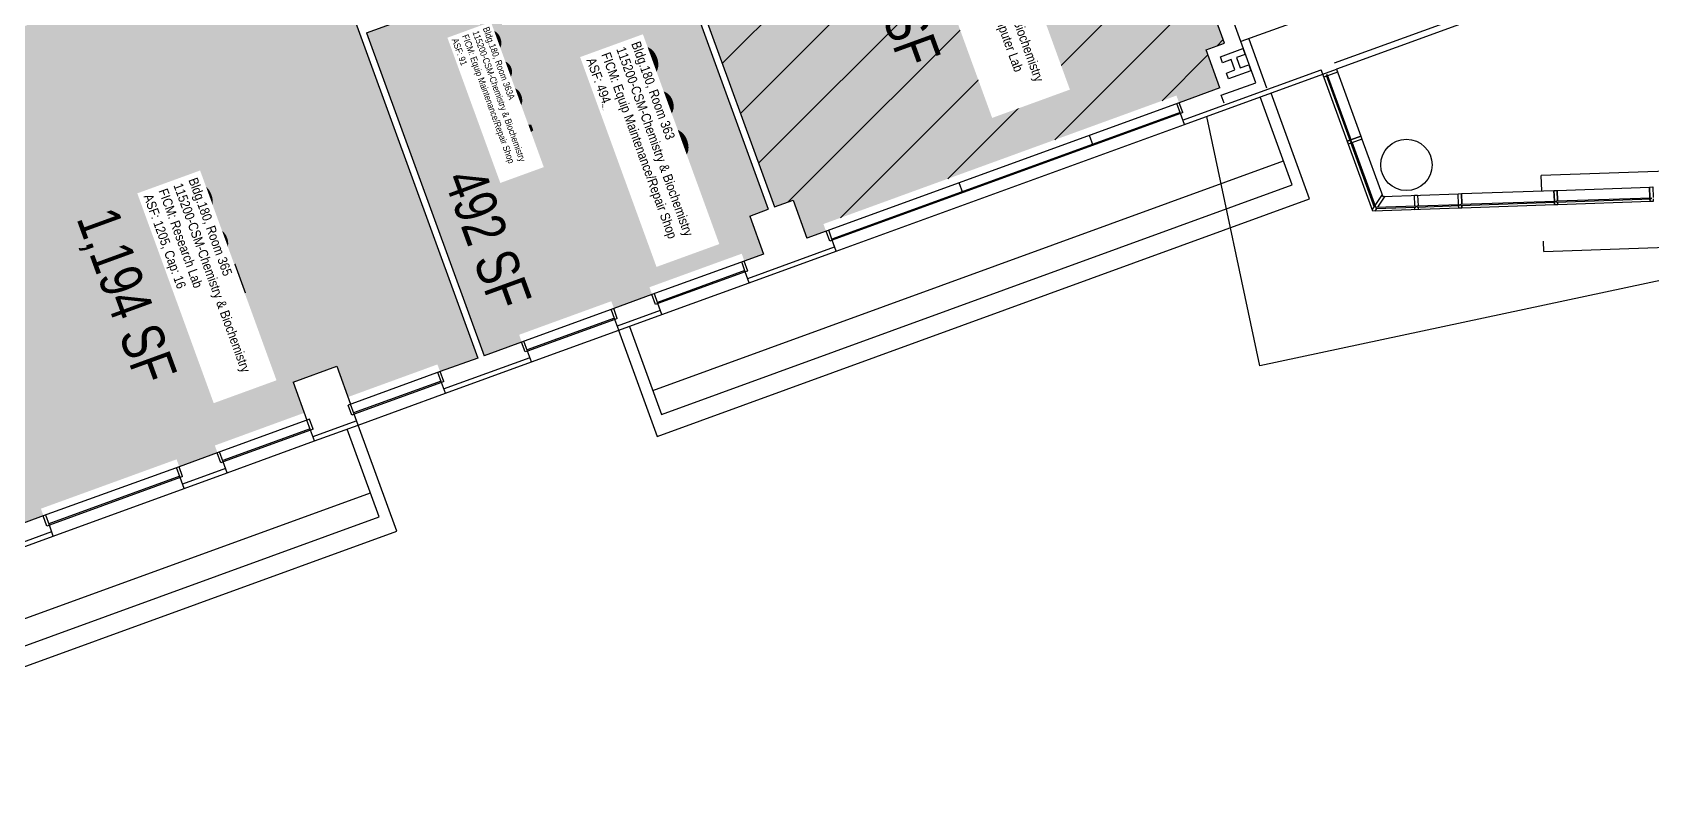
# Model space of a CAD drawing. Header units: inches. Extents: x 69211883 to 69217823, y 27675792 to 27679222.
# Drawn here: x 69213895 to 69215155, y 27676815 to 27677413 of the extents above; entities that cross this region are included whole.
import ezdxf
from ezdxf.enums import TextEntityAlignment as Align

# ---------------------------------------------------------------- set-up
doc = ezdxf.new("R2010")
doc.units = ezdxf.units.IN
doc.header["$LTSCALE"] = 0.25
doc.header["$MEASUREMENT"] = 0
for name, color, linetype in [('A-FLOR', 3, 'CONTINUOUS'), ('A-GLAZ', 1, 'CONTINUOUS'), ('A-IDEN-RNUM', 7, 'CONTINUOUS'), ('A-IDEN-SNUM', 4, 'CONTINUOUS'), ('A-IDEN-VNUM', 4, 'CONTINUOUS'), ('A-ROOF', 2, 'CONTINUOUS'), ('A-WALL', 5, 'CONTINUOUS'), ('AREA-TEXT', 3, 'CONTINUOUS'), ('Rooms-Capacity', 4, 'CONTINUOUS'), ('Rooms-Category-Color', 7, 'CONTINUOUS'), ('Rooms-College-Color', 7, 'CONTINUOUS'), ('Rooms-Department-Color', 7, 'CONTINUOUS'), ('Rooms-Division-Color', 7, 'CONTINUOUS'), ('Rooms-Information', 7, 'CONTINUOUS')]:
    doc.layers.add(name, color=color, linetype=linetype)
doc.styles.add('CP_AREA', font='arial.ttf', dxfattribs={"height": 15})
doc.styles.add('CP_ROOMSNUMBER', font='arial.ttf', dxfattribs={"height": 1})
doc.styles.add('CP_ROOMVNUMBER', font='arial.ttf', dxfattribs={"width": 0.85, "height": 0.075})

msp = doc.modelspace()

# ---------------------------------------------------------------- hatches: boundary and pattern name
at = {"layer": 'Rooms-Capacity'}
h = msp.add_hatch(dxfattribs=at)
h.set_pattern_fill('ANSI31', color=256, scale=300, style=0)
h.set_pattern_definition([(45, (0, 0), (-26.516504294, 26.516504294), [])])
h.paths.add_polyline_path([(69214512.5, 27677258.2), (69214497.7, 27677252.8), (69214486.9, 27677282.4), (69214472.4, 27677277.1), (69214369.4, 27677560.1), (69214473.4, 27677597.9), (69214462.9, 27677626.8), (69214605.2, 27677678.6), (69214615.8, 27677649.7), (69214705.3, 27677682.3), (69214706.3, 27677679.5), (69214720.7, 27677684.7), (69214822.7, 27677404.6), (69214808.3, 27677399.3), (69214819, 27677369.7), (69214787.3, 27677358.2), (69214785.2, 27677363.8), (69214510.5, 27677263.8)])
at = {"layer": 'Rooms-Category-Color', "true_color": 0xe3f498}
for points in [[(69214512.5, 27677258.2), (69214497.7, 27677252.8), (69214486.9, 27677282.4), (69214472.4, 27677277.1), (69214369.4, 27677560.1), (69214473.4, 27677597.9), (69214462.9, 27677626.8), (69214605.2, 27677678.6), (69214615.8, 27677649.7), (69214705.3, 27677682.3), (69214706.3, 27677679.5), (69214720.7, 27677684.7), (69214822.7, 27677404.6), (69214808.3, 27677399.3), (69214819, 27677369.7), (69214787.3, 27677358.2), (69214785.2, 27677363.8), (69214510.5, 27677263.8)], [(69214212.2, 27677148.8), (69214210.1, 27677154.5), (69214140.2, 27677129), (69214131.7, 27677153.1), (69214097.8, 27677140.8), (69214106.7, 27677116.9), (69214036.9, 27677091.4), (69214038.9, 27677085.8), (69214009.2, 27677075), (69214007.1, 27677080.6), (69213901.5, 27677042.2), (69213903.6, 27677036.5), (69213885.9, 27677030.1), (69213787.2, 27676994.2), (69213776.5, 27677023.8), (69213742.6, 27677011.5), (69213753.4, 27676981.9), (69213704.7, 27676964.2), (69213702.7, 27676969.8), (69213664.7, 27676956), (69213666.8, 27676950.3), (69213654.4, 27676945.8), (69213589.2, 27677125), (69213854.2, 27677221.4), (69213852.4, 27677226.3), (69213824.2, 27677216.1), (69213777.4, 27677344.6), (69213866.9, 27677377.2), (69213856.4, 27677406.1), (69213984.3, 27677452.6), (69213994.9, 27677423.7), (69214127.7, 27677472.1), (69214241.5, 27677159.5), (69214212.2, 27677148.8)]]:
    msp.add_hatch(color=61, dxfattribs=at).paths.add_polyline_path(points)
at = {"layer": 'Rooms-Category-Color', "true_color": 0xe3c5e1}
msp.add_hatch(color=254, dxfattribs=at).paths.add_polyline_path([(69214364.5, 27677558.3), (69214467.5, 27677275.3), (69214453.1, 27677270), (69214463.8, 27677240.4), (69214449, 27677235), (69214446.9, 27677240.7), (69214375.1, 27677214.6), (69214377.2, 27677208.9), (69214347.5, 27677198.1), (69214345.4, 27677203.7), (69214273.7, 27677177.6), (69214275.7, 27677172), (69214246.4, 27677161.3), (69214155, 27677412.6), (69214296.6, 27677464.1), (69214280.5, 27677508.5), (69214274.3, 27677525.4)])
at = {"layer": 'Rooms-College-Color', "true_color": 0xffe090}
for points in [[(69214512.5, 27677258.2), (69214497.7, 27677252.8), (69214486.9, 27677282.4), (69214472.4, 27677277.1), (69214369.4, 27677560.1), (69214473.4, 27677597.9), (69214462.9, 27677626.8), (69214605.2, 27677678.6), (69214615.8, 27677649.7), (69214705.3, 27677682.3), (69214706.3, 27677679.5), (69214720.7, 27677684.7), (69214822.7, 27677404.6), (69214808.3, 27677399.3), (69214819, 27677369.7), (69214787.3, 27677358.2), (69214785.2, 27677363.8), (69214510.5, 27677263.8)], [(69214364.5, 27677558.3), (69214467.5, 27677275.3), (69214453.1, 27677270), (69214463.8, 27677240.4), (69214449, 27677235), (69214446.9, 27677240.7), (69214375.1, 27677214.6), (69214377.2, 27677208.9), (69214347.5, 27677198.1), (69214345.4, 27677203.7), (69214273.7, 27677177.6), (69214275.7, 27677172), (69214246.4, 27677161.3), (69214155, 27677412.6), (69214296.6, 27677464.1), (69214280.5, 27677508.5), (69214274.3, 27677525.4)], [(69214212.2, 27677148.8), (69214210.1, 27677154.5), (69214140.2, 27677129), (69214131.7, 27677153.1), (69214097.8, 27677140.8), (69214106.7, 27677116.9), (69214036.9, 27677091.4), (69214038.9, 27677085.8), (69214009.2, 27677075), (69214007.1, 27677080.6), (69213901.5, 27677042.2), (69213903.6, 27677036.5), (69213885.9, 27677030.1), (69213787.2, 27676994.2), (69213776.5, 27677023.8), (69213742.6, 27677011.5), (69213753.4, 27676981.9), (69213704.7, 27676964.2), (69213702.7, 27676969.8), (69213664.7, 27676956), (69213666.8, 27676950.3), (69213654.4, 27676945.8), (69213589.2, 27677125), (69213854.2, 27677221.4), (69213852.4, 27677226.3), (69213824.2, 27677216.1), (69213777.4, 27677344.6), (69213866.9, 27677377.2), (69213856.4, 27677406.1), (69213984.3, 27677452.6), (69213994.9, 27677423.7), (69214127.7, 27677472.1), (69214241.5, 27677159.5), (69214212.2, 27677148.8)]]:
    msp.add_hatch(color=41, dxfattribs=at).paths.add_polyline_path(points)
at = {"layer": 'Rooms-Department-Color', "true_color": 0xffe090}
for points in [[(69214512.5, 27677258.2), (69214497.7, 27677252.8), (69214486.9, 27677282.4), (69214472.4, 27677277.1), (69214369.4, 27677560.1), (69214473.4, 27677597.9), (69214462.9, 27677626.8), (69214605.2, 27677678.6), (69214615.8, 27677649.7), (69214705.3, 27677682.3), (69214706.3, 27677679.5), (69214720.7, 27677684.7), (69214822.7, 27677404.6), (69214808.3, 27677399.3), (69214819, 27677369.7), (69214787.3, 27677358.2), (69214785.2, 27677363.8), (69214510.5, 27677263.8)], [(69214364.5, 27677558.3), (69214467.5, 27677275.3), (69214453.1, 27677270), (69214463.8, 27677240.4), (69214449, 27677235), (69214446.9, 27677240.7), (69214375.1, 27677214.6), (69214377.2, 27677208.9), (69214347.5, 27677198.1), (69214345.4, 27677203.7), (69214273.7, 27677177.6), (69214275.7, 27677172), (69214246.4, 27677161.3), (69214155, 27677412.6), (69214296.6, 27677464.1), (69214280.5, 27677508.5), (69214274.3, 27677525.4)], [(69214212.2, 27677148.8), (69214210.1, 27677154.5), (69214140.2, 27677129), (69214131.7, 27677153.1), (69214097.8, 27677140.8), (69214106.7, 27677116.9), (69214036.9, 27677091.4), (69214038.9, 27677085.8), (69214009.2, 27677075), (69214007.1, 27677080.6), (69213901.5, 27677042.2), (69213903.6, 27677036.5), (69213885.9, 27677030.1), (69213787.2, 27676994.2), (69213776.5, 27677023.8), (69213742.6, 27677011.5), (69213753.4, 27676981.9), (69213704.7, 27676964.2), (69213702.7, 27676969.8), (69213664.7, 27676956), (69213666.8, 27676950.3), (69213654.4, 27676945.8), (69213589.2, 27677125), (69213854.2, 27677221.4), (69213852.4, 27677226.3), (69213824.2, 27677216.1), (69213777.4, 27677344.6), (69213866.9, 27677377.2), (69213856.4, 27677406.1), (69213984.3, 27677452.6), (69213994.9, 27677423.7), (69214127.7, 27677472.1), (69214241.5, 27677159.5), (69214212.2, 27677148.8)]]:
    msp.add_hatch(color=41, dxfattribs=at).paths.add_polyline_path(points)
at = {"layer": 'Rooms-Division-Color', "true_color": 0xffe090}
for points in [[(69214512.5, 27677258.2), (69214497.7, 27677252.8), (69214486.9, 27677282.4), (69214472.4, 27677277.1), (69214369.4, 27677560.1), (69214473.4, 27677597.9), (69214462.9, 27677626.8), (69214605.2, 27677678.6), (69214615.8, 27677649.7), (69214705.3, 27677682.3), (69214706.3, 27677679.5), (69214720.7, 27677684.7), (69214822.7, 27677404.6), (69214808.3, 27677399.3), (69214819, 27677369.7), (69214787.3, 27677358.2), (69214785.2, 27677363.8), (69214510.5, 27677263.8)], [(69214364.5, 27677558.3), (69214467.5, 27677275.3), (69214453.1, 27677270), (69214463.8, 27677240.4), (69214449, 27677235), (69214446.9, 27677240.7), (69214375.1, 27677214.6), (69214377.2, 27677208.9), (69214347.5, 27677198.1), (69214345.4, 27677203.7), (69214273.7, 27677177.6), (69214275.7, 27677172), (69214246.4, 27677161.3), (69214155, 27677412.6), (69214296.6, 27677464.1), (69214280.5, 27677508.5), (69214274.3, 27677525.4)], [(69214212.2, 27677148.8), (69214210.1, 27677154.5), (69214140.2, 27677129), (69214131.7, 27677153.1), (69214097.8, 27677140.8), (69214106.7, 27677116.9), (69214036.9, 27677091.4), (69214038.9, 27677085.8), (69214009.2, 27677075), (69214007.1, 27677080.6), (69213901.5, 27677042.2), (69213903.6, 27677036.5), (69213885.9, 27677030.1), (69213787.2, 27676994.2), (69213776.5, 27677023.8), (69213742.6, 27677011.5), (69213753.4, 27676981.9), (69213704.7, 27676964.2), (69213702.7, 27676969.8), (69213664.7, 27676956), (69213666.8, 27676950.3), (69213654.4, 27676945.8), (69213589.2, 27677125), (69213854.2, 27677221.4), (69213852.4, 27677226.3), (69213824.2, 27677216.1), (69213777.4, 27677344.6), (69213866.9, 27677377.2), (69213856.4, 27677406.1), (69213984.3, 27677452.6), (69213994.9, 27677423.7), (69214127.7, 27677472.1), (69214241.5, 27677159.5), (69214212.2, 27677148.8)]]:
    msp.add_hatch(color=41, dxfattribs=at).paths.add_polyline_path(points)

# ---------------------------------------------------------------- linework, layer by layer
at = {"layer": 'A-FLOR'}
for p, q in [((69214850, 27677153.5), (69214808.8, 27677347.6)), ((69215305.2, 27677250.3), (69214850, 27677153.5))]:
    msp.add_line(p, q, dxfattribs=at)
at = {"layer": 'A-GLAZ'}
for p, q in [((69214841.5, 27677408), (69214855.4, 27677369.9)), ((69214938, 27677273.8), (69214899.2, 27677380.5)), ((69214902.6, 27677379.9), (69214901.7, 27677379.6)), ((69214901.7, 27677379.6), (69214920.3, 27677328.3)), ((69214902.6, 27677379.9), (69214921.2, 27677328.7)), ((69214909.7, 27677384.4), (69214928.7, 27677332.2)), ((69214787.4, 27677358.2), (69214512.7, 27677258.2)), ((69214788, 27677350.7), (69214517, 27677252.1)), ((69214788.4, 27677349.8), (69214517.4, 27677251.2)), ((69214788.4, 27677349.8), (69214785.6, 27677357.5)), ((69214520.5, 27677242.7), (69214791.5, 27677341.3)), ((69214720.4, 27677325), (69214717.5, 27677332.8)), ((69214920.1, 27677329), (69214918.2, 27677328.3)), ((69214920.3, 27677328.3), (69214921.2, 27677328.7)), ((69214921.6, 27677327.7), (69214920.7, 27677327.4)), ((69214920.7, 27677327.4), (69214939.1, 27677276.8)), ((69214928.7, 27677332.2), (69214921, 27677329.4)), ((69214921.6, 27677327.7), (69214940, 27677277.2)), ((69214929.6, 27677329.8), (69214945.8, 27677285.3)), ((69215282.4, 27677309.1), (69215069, 27677301.6)), ((69215069.5, 27677289.6), (69215069, 27677301.6)), ((69214618.9, 27677288.1), (69214616.1, 27677295.9)), ((69214945.3, 27677286.8), (69214939.6, 27677278.3)), ((69214947.3, 27677285.4), (69214941.6, 27677276.9)), ((69214945.8, 27677285.3), (69215004.5, 27677287.4)), ((69214938.9, 27677277.3), (69214937.5, 27677275.2)), ((69215004.9, 27677276.1), (69214938, 27677273.8)), ((69214940, 27677277.2), (69214939.1, 27677276.8)), ((69214941, 27677275.9), (69214939.6, 27677273.8)), ((69214940.4, 27677276.9), (69214971.5, 27677278)), ((69214940.4, 27677275.9), (69214971.5, 27677277)), ((69214940.4, 27677276.9), (69214940.4, 27677275.9)), ((69214971.5, 27677278), (69214971.5, 27677277)), ((69214972.5, 27677278), (69215005.6, 27677279.1)), ((69214972.5, 27677277), (69215005.6, 27677278.1)), ((69214972.5, 27677277), (69214972.5, 27677278)), ((69215005.6, 27677279.1), (69215005.6, 27677278.1)), ((69215006.6, 27677279.2), (69215080, 27677281.7)), ((69215006.6, 27677278.2), (69215080, 27677280.7)), ((69215006.6, 27677278.2), (69215006.6, 27677279.2)), ((69215080, 27677281.7), (69215080, 27677280.7)), ((69215081, 27677281.8), (69215154.5, 27677284.3)), ((69215081, 27677280.8), (69215154.5, 27677283.3)), ((69215081, 27677280.8), (69215081, 27677281.8)), ((69215154.5, 27677284.3), (69215154.5, 27677283.3)), ((69214517.4, 27677251.2), (69214514.6, 27677258.9)), ((69215071.1, 27677242.5), (69215070.8, 27677250.5)), ((69214448.8, 27677235), (69214377, 27677208.9)), ((69214449.7, 27677226.5), (69214446.9, 27677234.3)), ((69214449.4, 27677227.5), (69214381.4, 27677202.7)), ((69214449.7, 27677226.5), (69214381.7, 27677201.8)), ((69214381.7, 27677201.8), (69214378.9, 27677209.5)), ((69214384.8, 27677193.3), (69214452.8, 27677218.1)), ((69214347.3, 27677198), (69214275.5, 27677171.9)), ((69214348.2, 27677189.6), (69214345.4, 27677197.4)), ((69214347.9, 27677190.5), (69214279.9, 27677165.8)), ((69214348.2, 27677189.6), (69214280.2, 27677164.8)), ((69214280.2, 27677164.8), (69214277.4, 27677172.6)), ((69214283.3, 27677156.4), (69214351.3, 27677181.1)), ((69214212.3, 27677148.9), (69214140.6, 27677122.8)), ((69214213.3, 27677140.5), (69214210.5, 27677148.2)), ((69214212.9, 27677141.4), (69214144.9, 27677116.7)), ((69214213.3, 27677140.5), (69214145.3, 27677115.7)), ((69214145.3, 27677115.7), (69214142.4, 27677123.5)), ((69214148.3, 27677107.3), (69214216.4, 27677132)), ((69214110.5, 27677111.8), (69214038.7, 27677085.7)), ((69214111.4, 27677103.4), (69214108.6, 27677111.2)), ((69214111.1, 27677104.3), (69214043.1, 27677079.6)), ((69214111.4, 27677103.4), (69214043.4, 27677078.7)), ((69214043.4, 27677078.7), (69214040.6, 27677086.4)), ((69214046.5, 27677070.2), (69214114.5, 27677095)), ((69214009, 27677074.9), (69213903.4, 27677036.5)), ((69214010, 27677066.5), (69214007.1, 27677074.2)), ((69214009.6, 27677067.4), (69213907.8, 27677030.3)), ((69214010, 27677066.5), (69213908.1, 27677029.4)), ((69213911.2, 27677020.9), (69214013, 27677058)), ((69213908.1, 27677029.4), (69213905.3, 27677037.2))]:
    msp.add_line(p, q, dxfattribs=at)
for points in [[(69214958.9, 27677812.9), (69215089.2, 27677455), (69214908, 27677389.1)], [(69214822.3, 27677357.9), (69214820.1, 27677364), (69214847.1, 27677373.8), (69214835.4, 27677405.8)], [(69214901.9, 27677378.9), (69214900, 27677378.2), (69214899.2, 27677380.5), (69214909.7, 27677384.4), (69214910.6, 27677382), (69214902.8, 27677379.2)], [(69214920.9, 27677326.7), (69214919, 27677326), (69214918.2, 27677328.3), (69214920.1, 27677329)], [(69214921, 27677329.4), (69214928.7, 27677332.2), (69214929.6, 27677329.8), (69214921.8, 27677327)], [(69214970.7, 27677277.9), (69214970.5, 27677286.2), (69214972.9, 27677286.3), (69214973.2, 27677278)], [(69215004.8, 27677279.1), (69215004.5, 27677287.4), (69215007, 27677287.5), (69215007.3, 27677279.2)], [(69215007.3, 27677279.2), (69215007, 27677287.5), (69215079, 27677289.9), (69215079.3, 27677281.7)], [(69215079.3, 27677281.7), (69215079, 27677290), (69215081.5, 27677290), (69215081.8, 27677281.8)], [(69215081.8, 27677281.8), (69215081.5, 27677290), (69215153.4, 27677292.6), (69215153.7, 27677284.3)], [(69215153.7, 27677284.3), (69215153.4, 27677292.6), (69215155.9, 27677292.7), (69215156.2, 27677284.4)], [(69214973.3, 27677277), (69214973.3, 27677275), (69214970.8, 27677274.9), (69214970.8, 27677276.9)], [(69215007.3, 27677278.2), (69215007.4, 27677276.2), (69215004.9, 27677276.1), (69215004.8, 27677278.1)], [(69215079.3, 27677280.7), (69215079.4, 27677278.7), (69215007.4, 27677276.2), (69215007.3, 27677278.2)], [(69215081.8, 27677280.8), (69215081.9, 27677278.8), (69215079.4, 27677278.7), (69215079.3, 27677280.7)], [(69215153.7, 27677283.3), (69215153.8, 27677281.3), (69215081.9, 27677278.8), (69215081.8, 27677280.8)], [(69215156.2, 27677283.4), (69215156.3, 27677281.4), (69215153.8, 27677281.3), (69215153.7, 27677283.3)], [(69215071.1, 27677242.5), (69215284.5, 27677249.9), (69215284.2, 27677257.9)]]:
    msp.add_lwpolyline(points, dxfattribs=at)
for points in [[(69214747.9, 27677646.4), (69214838, 27677679.5), (69214925.8, 27677438.6), (69214835.4, 27677405.8)], [(69214836.9, 27677400.4), (69214838.6, 27677395.8), (69214832, 27677393.4), (69214834.9, 27677385.3), (69214841.5, 27677387.7), (69214843.2, 27677383.1), (69214825.7, 27677376.8), (69214824.1, 27677381.3), (69214830.7, 27677383.8), (69214827.7, 27677391.8), (69214821.1, 27677389.4), (69214819.5, 27677394)]]:
    msp.add_lwpolyline(points, close=True, dxfattribs=at)
at = {"layer": 'A-ROOF'}
for p, q in [((69214875.2, 27677294.3), (69214850.3, 27677362.8)), ((69214888.8, 27677283.3), (69214858.8, 27677365.8)), ((69214377.7, 27677134.3), (69214868.4, 27677313.1)), ((69214384.6, 27677115.5), (69214875.2, 27677294.3)), ((69214381.2, 27677098.3), (69214888.8, 27677283.3)), ((69214359.6, 27677184.1), (69214384.6, 27677115.5)), ((69214351.1, 27677181.1), (69214381.2, 27677098.3)), ((69214164.8, 27677035.8), (69214139.9, 27677104.2)), ((69214178.4, 27677024.7), (69214148.4, 27677107.3)), ((69213590, 27676847.8), (69214158, 27677054.6)), ((69213596.8, 27676829), (69214164.8, 27677035.8)), ((69213601.9, 27676814.9), (69214178.4, 27677024.7))]:
    msp.add_line(p, q, dxfattribs=at)
at = {"layer": 'A-WALL'}
for p, q in [((69214822.7, 27677404.6), (69214722.4, 27677680.1)), ((69214364.5, 27677558.3), (69214467.5, 27677275.3)), ((69214369.4, 27677560.1), (69214472.4, 27677277.1)), ((69214127.7, 27677472.1), (69214241.5, 27677159.5)), ((69214155, 27677412.6), (69214296.6, 27677464.1)), ((69214155, 27677412.6), (69214246.4, 27677161.3)), ((69214808.3, 27677399.3), (69214822.7, 27677404.6)), ((69214808.3, 27677399.3), (69214822.7, 27677404.6)), ((69214819, 27677369.7), (69214808.3, 27677399.3)), ((69214819, 27677369.7), (69214808.3, 27677399.3)), ((69214790, 27677344.7), (69214897.9, 27677383.9)), ((69214791.5, 27677341.3), (69214899.2, 27677380.5)), ((69214899.2, 27677380.5), (69214897.9, 27677383.9)), ((69214819, 27677369.7), (69214787.4, 27677358.2)), ((69214790.3, 27677350.5), (69214787.4, 27677358.2)), ((69214790.3, 27677350.5), (69214788.4, 27677349.8)), ((69214791.5, 27677341.3), (69214788.4, 27677349.8)), ((69214453.1, 27677270), (69214467.5, 27677275.3)), ((69214472.4, 27677277.1), (69214486.9, 27677282.4)), ((69214486.9, 27677282.4), (69214497.7, 27677252.8)), ((69214453.1, 27677270), (69214463.8, 27677240.4)), ((69214512.7, 27677258.2), (69214497.7, 27677252.8)), ((69214515.5, 27677250.5), (69214512.7, 27677258.2)), ((69214517.4, 27677251.2), (69214515.5, 27677250.5)), ((69214520.5, 27677242.7), (69214517.4, 27677251.2)), ((69214463.8, 27677240.4), (69214448.8, 27677235)), ((69214451.6, 27677227.2), (69214448.8, 27677235)), ((69214451.7, 27677221.5), (69214519.1, 27677246)), ((69214452.8, 27677218.1), (69214520.5, 27677242.7)), ((69214451.6, 27677227.2), (69214449.7, 27677226.5)), ((69214452.8, 27677218.1), (69214449.7, 27677226.5)), ((69214377, 27677208.9), (69214347.3, 27677198)), ((69214350.1, 27677190.3), (69214347.3, 27677198)), ((69214350.3, 27677184.6), (69214383.7, 27677196.8)), ((69214379.8, 27677201.1), (69214377, 27677208.9)), ((69214381.7, 27677201.8), (69214379.8, 27677201.1)), ((69214384.8, 27677193.3), (69214381.7, 27677201.8)), ((69214350.1, 27677190.3), (69214348.2, 27677189.6)), ((69214351.3, 27677181.1), (69214348.2, 27677189.6)), ((69214351.3, 27677181.1), (69214384.8, 27677193.3)), ((69214275.5, 27677171.9), (69214246.4, 27677161.3)), ((69214278.4, 27677164.2), (69214275.5, 27677171.9)), ((69214241.5, 27677159.5), (69214212.3, 27677148.9)), ((69214214.9, 27677135.4), (69214282.2, 27677159.9)), ((69214280.2, 27677164.8), (69214278.4, 27677164.2)), ((69214283.3, 27677156.4), (69214280.2, 27677164.8)), ((69214097.8, 27677140.8), (69214131.7, 27677153.1)), ((69214131.7, 27677153.1), (69214142.4, 27677123.5)), ((69214215.2, 27677141.2), (69214212.3, 27677148.9)), ((69214216.4, 27677132), (69214283.3, 27677156.4)), ((69214097.8, 27677140.8), (69214108.6, 27677111.2)), ((69214215.2, 27677141.2), (69214213.3, 27677140.5)), ((69214216.4, 27677132), (69214213.3, 27677140.5)), ((69214143.4, 27677115), (69214140.6, 27677122.8)), ((69214113.3, 27677104.1), (69214110.5, 27677111.8)), ((69214113.5, 27677098.4), (69214146.9, 27677110.6)), ((69214145.3, 27677115.7), (69214143.4, 27677115)), ((69214148.3, 27677107.3), (69214145.3, 27677115.7)), ((69214113.3, 27677104.1), (69214111.4, 27677103.4)), ((69214114.5, 27677095), (69214111.4, 27677103.4)), ((69214114.5, 27677095), (69214148.3, 27677107.3)), ((69214038.7, 27677085.7), (69214009, 27677074.9)), ((69214041.6, 27677078), (69214038.7, 27677085.7)), ((69214011.8, 27677067.2), (69214009, 27677074.9)), ((69214012, 27677061.5), (69214045.4, 27677073.7)), ((69214043.4, 27677078.7), (69214041.6, 27677078)), ((69214046.5, 27677070.2), (69214043.4, 27677078.7)), ((69214011.8, 27677067.2), (69214010, 27677066.5)), ((69214013, 27677058), (69214010, 27677066.5)), ((69214013, 27677058), (69214046.5, 27677070.2)), ((69213903.4, 27677036.5), (69213787.2, 27676994.2)), ((69213906.2, 27677028.7), (69213903.4, 27677036.5)), ((69213707.5, 27676950.7), (69213910.1, 27677024.4)), ((69213708.6, 27676947.2), (69213911.2, 27677020.9)), ((69213908.1, 27677029.4), (69213906.2, 27677028.7)), ((69213911.2, 27677020.9), (69213908.1, 27677029.4))]:
    msp.add_line(p, q, dxfattribs=at)
msp.add_lwpolyline([(69214963.6, 27677814.6), (69215095.6, 27677452), (69214909.7, 27677384.4)], dxfattribs=at)
msp.add_circle((69214964.2, 27677309.8), 20, dxfattribs=at)

# ---------------------------------------------------------------- texts
at = {"layer": 'A-IDEN-RNUM', "style": 'CP_ROOMSNUMBER'}
for s, p in [('0363-00', (69214338.6, 27677354.7)), ('0365-00', (69214017.7, 27677243.4))]:
    msp.add_text(s, height=1, rotation=270, dxfattribs=at).set_placement(p, align=Align.MIDDLE)
at = {"layer": 'A-IDEN-SNUM', "style": 'CP_ROOMSNUMBER'}
for s, p in [('1800036300', (69214339.8, 27677356.5)), ('1800036500', (69214019, 27677245.2))]:
    msp.add_text(s, height=1, rotation=270, dxfattribs=at).set_placement(p, align=Align.MIDDLE)
at = {"layer": 'A-IDEN-VNUM', "style": 'CP_ROOMVNUMBER', "width": 0.85}
for s, height, p in [('363A', 36, (69214254.8, 27677366.4)), ('363', 52, (69214367.6, 27677351.9)), ('365', 52, (69214020.9, 27677245))]:
    msp.add_text(s, height=height, rotation=290, dxfattribs=at).set_placement(p, align=Align.MIDDLE)
at = {"layer": 'AREA-TEXT', "style": 'CP_AREA', "width": 0.75}
for s, p in [('874 SF', (69214567.7, 27677441.3)), ('492 SF', (69214249.4, 27677252.2)), ('1,194 SF', (69213968.5, 27677207.9))]:
    msp.add_text(s, height=33, rotation=290, dxfattribs=at).set_placement(p, align=Align.MIDDLE_CENTER)

# ---------------------------------------------------------------- next in the draw order: texts
at = {"layer": 'Rooms-Information', "attachment_point": 7, "rotation": 290, "style": 'CP_ROOMVNUMBER', "bg_fill": 3, "box_fill_scale": 1.5, "bg_fill_color": 256, "bg_fill_true_color": 13158600, "bg_fill_transparency": 0}
for s, insert, char_height, width in [('Bldg.180, Room 361^M^J115200-CSM-Chemistry & Biochemistry^M^JFICM: Self Instruction Computer Lab^M^JASF: 863, Cap: 36^M^JACADEMIC CAPACITY', (69214587, 27677507.5), 7.4286, 166.4), ('Bldg.180, Room 363A^M^J115200-CSM-Chemistry & Biochemistry^M^JFICM: Equip Maintenance/Repair Shop^M^JASF: 91', (69214221.1, 27677407.3), 5.1429, 115.2), ('Bldg.180, Room 363^M^J115200-CSM-Chemistry & Biochemistry^M^JFICM: Equip Maintenance/Repair Shop^M^JASF: 494', (69214325.8, 27677391.5), 7.4286, 166.4), ('Bldg.180, Room 365^M^J115200-CSM-Chemistry & Biochemistry^M^JFICM: Research Lab^M^JASF: 1205, Cap: 16', (69213979.2, 27677284.7), 7.4286, 166.4)]:
    msp.add_mtext(s, dxfattribs=dict(at, insert=insert, char_height=char_height, width=width))

doc.saveas('drawing.dxf')
